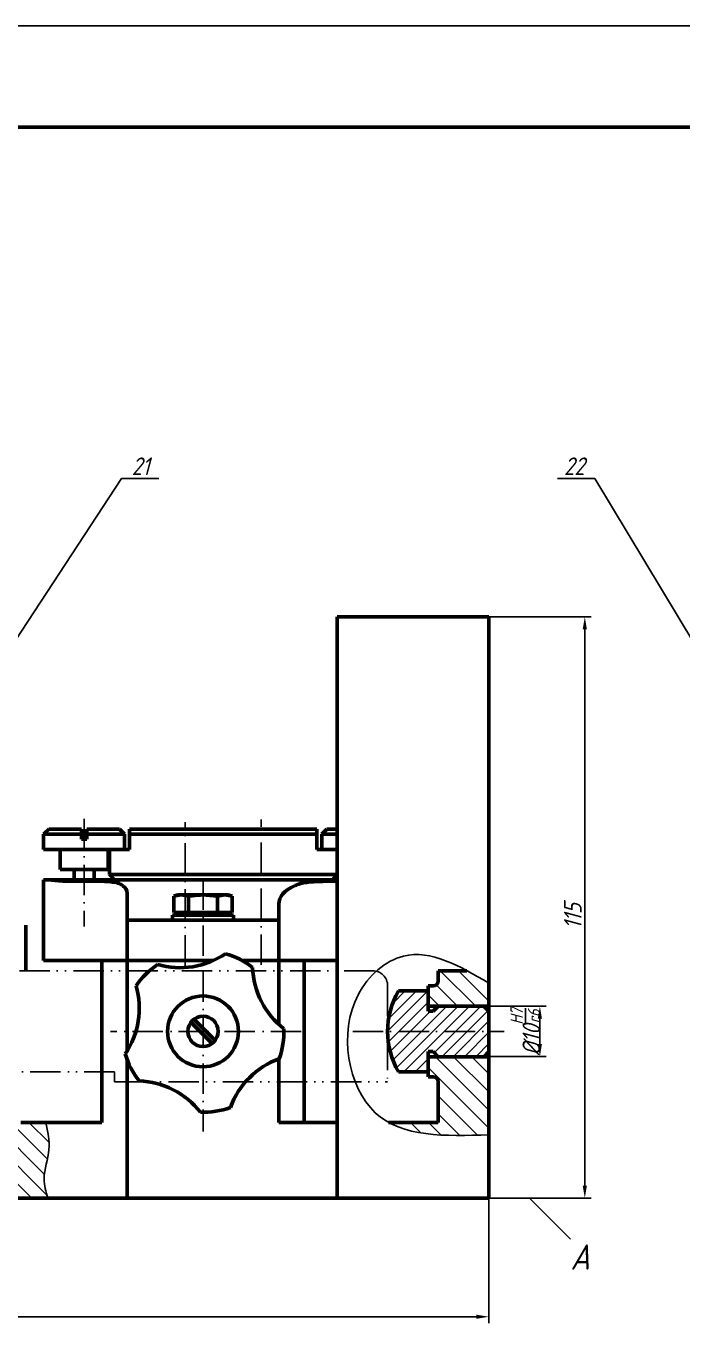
# Model space of a CAD drawing. Header units: millimetres. Extents: x 19 to 860, y 28 to 622.
# Drawn here: x 343.3 to 473, y 365.2 to 621.7 of the extents above; entities that cross this region are included whole.
import ezdxf
from ezdxf import colors
from ezdxf.entities.mleader import LeaderData, LeaderLine
from ezdxf.math import Vec2, Vec3

# ---------------------------------------------------------------- set-up
doc = ezdxf.new("R2010")
doc.units = ezdxf.units.MM
doc.linetypes.add('ACAD_ISO10W100', pattern=[18, 12, -3, 0, -3])
doc.linetypes.add('ACAD_ISO12W100', pattern=[21, 12, -3, 0, -3, 0, -3])
for name, color, linetype, lineweight in [('剖面线', 5, 'Continuous', 25), ('尺寸标注', 7, 'Continuous', 25), ('粗实线', 3, 'Continuous', 50), ('细实线', 7, 'Continuous', 25), ('细点画线', 1, 'ACAD_ISO10W100', 25)]:
    doc.layers.add(name, color=color, linetype=linetype, lineweight=lineweight)
doc.layers.add('双点划线', color=130, linetype='ACAD_ISO12W100')
doc.styles.add('长仿宋', font='gbeitc.shx', dxfattribs={"bigfont": 'gbcbig.shx'})
doc.dimstyles.new('ISO-25', dxfattribs={"dimtxt": 3.5, "dimasz": 2.5, "dimexe": 1.25, "dimexo": 0, "dimtad": 1, "dimdsep": 46, "dimtxsty": '长仿宋', "dimcen": 2.5, "dimadec": 0, "dimazin": 0, "dimtfac": 1, "dimtmove": 0, "dimatfit": 2, "dimfxl": 1, "dimarcsym": 0})
pattern_1 = [(135, (42.287, -37.1553), (-1.796051, -1.796051), [])]

# ---------------------------------------------------------------- blocks, each defined once
blk = doc.blocks.new('*D30')
at = {"layer": 'Defpoints', "color": 0, "transparency": 16777216}
for p in [(147.78, 389.87), (434.78, 389.87), (434.78, 366.43)]:
    blk.add_point(p, dxfattribs=at)
at = {"layer": '尺寸标注', "color": 0, "lineweight": -2, "transparency": 16777216}
for p, q in [((147.78, 389.87), (147.78, 365.18)), ((434.78, 389.87), (434.78, 365.18)), ((150.28, 366.43), (432.28, 366.43))]:
    blk.add_line(p, q, dxfattribs=at)
at = {"layer": '尺寸标注', "color": 0, "transparency": 16777216}
for points in [[(150.28, 366.84), (150.28, 366.01), (147.78, 366.43)], [(432.28, 366.84), (432.28, 366.01), (434.78, 366.43)]]:
    blk.add_solid(points, dxfattribs=at)
at = {"layer": '尺寸标注', "color": 0, "transparency": 16777216, "insert": (290.86, 368.8), "char_height": 3.5, "attachment_point": 5, "style": '长仿宋'}
blk.add_mtext('287', dxfattribs=at)
blk = doc.blocks.new('_DotSmall')
at = {"color": 0, "linetype": 'ByBlock', "const_width": 0.5}
blk.add_lwpolyline([(-0.0625, 0, 1), (0.0625, 0, 1)], format="xyb", close=True, dxfattribs=at)
blk = doc.blocks.new('*D50')
at = {"layer": 'Defpoints', "color": 0, "transparency": 16777216}
for p in [(434.78, 427.87), (434.78, 417.87), (444.87, 417.87)]:
    blk.add_point(p, dxfattribs=at)
at = {"layer": '尺寸标注', "color": 0, "lineweight": -2, "transparency": 16777216}
for p, q in [((434.78, 427.87), (446.12, 427.87)), ((444.87, 425.37), (444.87, 420.37)), ((434.78, 417.87), (446.12, 417.87))]:
    blk.add_line(p, q, dxfattribs=at)
at = {"layer": '尺寸标注', "color": 0, "transparency": 16777216}
for points in [[(444.45, 425.37), (445.28, 425.37), (444.87, 427.87)], [(444.45, 420.37), (445.28, 420.37), (444.87, 417.87)]]:
    blk.add_solid(points, dxfattribs=at)
at = {"layer": '尺寸标注', "color": 0, "transparency": 16777216, "insert": (442, 422.78), "char_height": 3.5, "attachment_point": 5, "rotation": 90, "style": '长仿宋'}
blk.add_mtext('%%C10{\\H0.7x;\\SH7/r6;}', dxfattribs=at)
blk = doc.blocks.new('*D55')
at = {"layer": 'Defpoints', "color": 0, "transparency": 16777216}
for p in [(434.78, 504.87), (453.75, 504.87), (434.78, 389.87)]:
    blk.add_point(p, dxfattribs=at)
at = {"layer": '尺寸标注', "color": 0, "lineweight": -2, "transparency": 16777216}
for p, q in [((434.78, 504.87), (455, 504.87)), ((453.75, 392.37), (453.75, 502.37)), ((434.78, 389.87), (455, 389.87))]:
    blk.add_line(p, q, dxfattribs=at)
at = {"layer": '尺寸标注', "color": 0, "transparency": 16777216}
for points in [[(453.34, 502.37), (454.17, 502.37), (453.75, 504.87)], [(453.34, 392.37), (454.17, 392.37), (453.75, 389.87)]]:
    blk.add_solid(points, dxfattribs=at)
at = {"layer": '尺寸标注', "color": 0, "transparency": 16777216, "insert": (451.38, 445.66), "char_height": 3.5, "attachment_point": 5, "rotation": 90, "style": '长仿宋'}
blk.add_mtext('115', dxfattribs=at)

msp = doc.modelspace()

# ---------------------------------------------------------------- hatches: boundary and pattern name
at = {"layer": '剖面线'}
h = msp.add_hatch(dxfattribs=at)
h.set_pattern_fill('ANSI31', color=256, scale=0.8, angle=90)
h.set_pattern_definition(pattern_1)
edge = h.paths.add_edge_path()
edge.add_line((434.778, 427.869), (434.778, 432.428))
edge.add_spline(control_points=[(434.778, 432.428), (433.338, 433.266), (431.898, 434.105), (430.463, 434.869)], knot_values=[0, 0, 0, 0, 4.4383788, 4.4383788, 4.4383788, 4.4383788], degree=3, periodic=0)
edge.add_line((430.463, 434.869), (424.778, 434.869))
edge.add_line((424.778, 434.869), (424.778, 432.869))
edge.add_arc((423.778, 432.869), 1, -90, 0, ccw=False)
edge.add_line((423.778, 431.869), (422.778, 431.869))
edge.add_line((422.778, 431.869), (422.778, 427.869))
edge.add_line((422.778, 427.869), (434.778, 427.869))
edge = h.paths.add_edge_path()
edge.add_line((422.778, 417.869), (422.778, 413.869))
edge.add_line((422.778, 413.869), (423.778, 413.869))
edge.add_arc((423.778, 412.869), 1, 0, 90, ccw=False)
edge.add_line((424.778, 412.869), (424.778, 404.869))
edge.add_line((424.778, 404.869), (414.973, 404.869))
edge.add_spline(control_points=[(414.973, 404.869), (420.228, 401.927), (427.503, 402.177), (434.778, 402.427)], knot_values=[56.5353855, 56.5353855, 56.5353855, 56.5353855, 75.9019349, 75.9019349, 75.9019349, 75.9019349], degree=3, periodic=0)
edge.add_line((434.778, 402.427), (434.778, 417.869))
edge.add_line((434.778, 417.869), (422.778, 417.869))
h = msp.add_hatch(dxfattribs=at)
h.set_pattern_fill('ANSI31', color=256, scale=0.5)
h.set_pattern_definition([(45, (42.287, -37.1553), (-1.122532, 1.122532), [])])
h.paths.add_polyline_path([(434.778, 426.869), (433.778, 427.869), (424.778, 427.869), (423.778, 426.869), (422.778, 426.869), (422.778, 430.869), (416.921, 430.869, 0.1316526), (414.778, 422.869), (434.778, 422.869)])
h.paths.add_polyline_path([(434.778, 422.869), (414.778, 422.869, 0.1316524), (416.921, 414.869), (422.778, 414.869), (422.778, 418.869), (423.778, 418.869), (424.778, 417.869), (433.778, 417.869), (434.778, 418.869)])
h = msp.add_hatch(dxfattribs=at)
h.set_pattern_fill('ANSI31', color=256, scale=0.8, angle=90)
h.set_pattern_definition(pattern_1)
edge = h.paths.add_edge_path()
edge.add_line((245.278, 406.869), (241.278, 406.869))
edge.add_line((241.278, 406.869), (241.278, 405.869))
edge.add_arc((240.278, 405.869), 1, -90, 0, ccw=False)
edge.add_line((240.278, 404.869), (232.646, 404.869))
edge.add_spline(control_points=[(232.646, 404.869), (232.577, 402.527), (232.428, 397.44), (233.756, 392.522), (234.472, 389.869)], knot_values=[0, 0, 0, 0, 6.992012, 15.1832463, 15.1832463, 15.1832463, 15.1832463], degree=3, periodic=0)
edge.add_line((234.472, 389.869), (245.278, 389.869))
edge.add_line((245.278, 389.869), (245.278, 406.869))
edge = h.paths.add_edge_path()
edge.add_line((255.278, 389.869), (266.274, 389.869))
edge.add_spline(control_points=[(266.274, 389.869), (266.973, 392.325), (268.396, 397.33), (266.919, 402.325), (266.167, 404.869)], knot_values=[0, 0, 0, 0, 7.4958907, 15.278032, 15.278032, 15.278032, 15.278032], degree=3, periodic=0)
edge.add_line((266.167, 404.869), (260.278, 404.869))
edge.add_arc((260.278, 405.869), 1, 180, 270, ccw=False)
edge.add_line((259.278, 405.869), (259.278, 406.869))
edge.add_line((259.278, 406.869), (255.278, 406.869))
edge.add_line((255.278, 406.869), (255.278, 389.869))
edge = h.paths.add_edge_path()
edge.add_line((327.278, 406.869), (323.278, 406.869))
edge.add_line((323.278, 406.869), (323.278, 405.869))
edge.add_arc((322.278, 405.869), 1, -90, 0, ccw=False)
edge.add_line((322.278, 404.869), (316.341, 404.869))
edge.add_spline(control_points=[(316.341, 404.869), (315.399, 402.975), (313.116, 398.384), (316.399, 393.155), (318.206, 390.316), (318.49, 389.869)], knot_values=[0, 0, 0, 0, 6.0217635, 14.5958882, 16.1979834, 16.1979834, 16.1979834, 16.1979834], degree=3, periodic=0)
edge.add_line((318.49, 389.869), (327.278, 389.869))
edge.add_line((327.278, 389.869), (327.278, 406.869))
edge = h.paths.add_edge_path()
edge.add_line((337.278, 389.869), (347.606, 389.869))
edge.add_spline(control_points=[(347.606, 389.869), (347.235, 391.142), (346.302, 394.336), (348.406, 399.329), (347.575, 403.073), (347.177, 404.869)], knot_values=[0, 0, 0, 0, 3.8947765, 9.7727247, 15.1918704, 15.1918704, 15.1918704, 15.1918704], degree=3, periodic=0)
edge.add_line((347.177, 404.869), (342.278, 404.869))
edge.add_arc((342.278, 405.869), 1, 180, 270, ccw=False)
edge.add_line((341.278, 405.869), (341.278, 406.869))
edge.add_line((341.278, 406.869), (337.278, 406.869))
edge.add_line((337.278, 406.869), (337.278, 389.869))

# ---------------------------------------------------------------- linework, layer by layer
at = {"layer": '双点划线', "ltscale": 0.5}
for p, q in [((170.778, 434.869), (411.778, 434.869)), ((414.778, 431.869), (414.778, 412.869)), ((360.778, 414.869), (297.602, 414.869)), ((360.778, 414.869), (360.778, 412.869)), ((360.778, 412.869), (414.778, 412.869))]:
    msp.add_line(p, q, dxfattribs=at)
msp.add_arc((411.778, 431.869), 3, 0, 90, dxfattribs=at)
at = {"layer": '尺寸标注'}
msp.add_line((442.802, 389.869), (450.898, 381.773), dxfattribs=at)
at = {"layer": '粗实线'}
for p, q in [((840.09, 601.744), (39.09, 601.744)), ((424.778, 434.869), (430.463, 434.869)), ((424.778, 432.869), (424.778, 434.869)), ((422.778, 426.869), (422.778, 431.869)), ((422.778, 427.869), (434.778, 427.869)), ((422.778, 426.869), (423.778, 426.869)), ((423.778, 426.869), (424.778, 427.869)), ((434.778, 426.869), (433.778, 427.869)), ((422.778, 413.869), (422.778, 418.869)), ((422.778, 418.869), (423.778, 418.869)), ((423.778, 418.869), (424.778, 417.869)), ((434.778, 418.869), (433.778, 417.869)), ((422.778, 417.869), (434.778, 417.869)), ((422.778, 414.869), (416.921, 414.869)), ((424.778, 412.869), (424.778, 404.869)), ((342.278, 404.869), (358.278, 404.869)), ((414.973, 404.869), (424.778, 404.869))]:
    msp.add_line(p, q, dxfattribs=at)
at = {"layer": '粗实线', "ltscale": 0.8}
for p, q in [((404.778, 504.869), (404.778, 389.869)), ((404.778, 504.869), (434.778, 504.869)), ((434.778, 389.869), (434.778, 504.869)), ((347.778, 462.869), (346.778, 461.869)), ((346.778, 461.869), (346.778, 458.869)), ((354.248, 461.869), (346.778, 461.869)), ((347.778, 462.869), (354.248, 462.869)), ((354.248, 460.869), (354.248, 462.869)), ((355.308, 460.869), (355.308, 462.869)), ((355.308, 462.869), (361.778, 462.869)), ((362.778, 461.869), (355.308, 461.869)), ((362.778, 461.869), (361.778, 462.869)), ((362.778, 458.869), (362.778, 461.869)), ((363.778, 461.869), (363.778, 462.869)), ((363.778, 462.869), (400.778, 462.869)), ((363.778, 458.869), (363.778, 461.869)), ((400.778, 461.869), (363.778, 461.869)), ((400.778, 462.869), (400.778, 461.869)), ((400.778, 458.869), (400.778, 461.869)), ((402.778, 462.869), (401.778, 461.869)), ((401.778, 461.869), (401.778, 458.869)), ((404.778, 461.869), (401.778, 461.869)), ((402.778, 462.869), (404.778, 462.869)), ((354.248, 460.869), (355.308, 460.869)), ((346.778, 458.869), (360.753, 458.869)), ((350.028, 458.869), (350.028, 454.869)), ((359.528, 454.869), (359.528, 458.869)), ((359.778, 458.869), (359.778, 453.869)), ((360.753, 458.869), (363.778, 458.869)), ((400.778, 458.869), (403.803, 458.869)), ((403.803, 458.869), (404.778, 458.869)), ((350.028, 454.869), (359.528, 454.869)), ((352.778, 454.869), (352.778, 452.869)), ((356.778, 452.869), (356.778, 454.869)), ((346.778, 436.869), (346.778, 452.869)), ((346.778, 452.869), (347.448, 452.869)), ((347.448, 452.869), (404.778, 452.869)), ((358.278, 452.552), (351.778, 452.552)), ((359.778, 453.869), (360.778, 452.869)), ((359.778, 453.869), (404.778, 453.869)), ((404.778, 452.552), (402.278, 452.552)), ((403.778, 452.869), (404.778, 453.869)), ((363.278, 450.202), (363.278, 418.97)), ((373.278, 449.869), (372.504, 449.588)), ((372.504, 449.588), (373.948, 449.869)), ((372.504, 446.369), (372.504, 449.588)), ((373.948, 449.869), (373.278, 449.869)), ((373.948, 449.869), (375.391, 449.588)), ((378.278, 449.869), (373.948, 449.869)), ((375.391, 446.369), (375.391, 449.588)), ((378.278, 449.869), (382.608, 449.869)), ((381.165, 449.588), (382.608, 449.869)), ((381.165, 446.369), (381.165, 449.588)), ((382.608, 449.869), (384.051, 449.588)), ((383.278, 449.869), (382.608, 449.869)), ((384.051, 449.588), (383.278, 449.869)), ((384.051, 446.369), (384.051, 449.588)), ((393.278, 448.069), (393.278, 424.21)), ((343.278, 443.869), (343.278, 434.869)), ((393.278, 444.869), (363.278, 444.869)), ((372.278, 445.869), (372.278, 444.869)), ((372.278, 445.869), (384.278, 445.869)), ((375.391, 446.369), (372.504, 446.369)), ((373.408, 446.369), (373.908, 445.869)), ((381.165, 446.369), (375.391, 446.369)), ((384.051, 446.369), (381.165, 446.369)), ((382.648, 445.869), (383.148, 446.369)), ((384.278, 444.869), (384.278, 445.869)), ((380.294, 436.869), (346.778, 436.869)), ((358.278, 404.869), (358.278, 436.869)), ((404.778, 436.869), (386.024, 436.869)), ((398.278, 404.869), (398.278, 436.869)), ((422.778, 431.869), (423.778, 431.869)), ((416.921, 430.869), (422.778, 430.869)), ((375.893, 424.689), (380.097, 420.484)), ((380.663, 421.05), (376.458, 425.254)), ((363.278, 417.301), (363.278, 389.869)), ((393.278, 417.428), (393.278, 404.869)), ((423.778, 413.869), (422.778, 413.869)), ((393.278, 404.869), (404.778, 404.869)), ((147.778, 389.869), (434.778, 389.869))]:
    msp.add_line(p, q, dxfattribs=at)
for radius in [7, 3]:
    msp.add_circle((378.278, 422.869), radius, dxfattribs=at)
for centre, radius, start, end in [((373.748, 451.469), 16, 253.80692, 304.19308), ((378.278, 422.869), 16, 52.19308, 73.80692), ((378.278, 422.869), 16, 124.19308, 145.80692), ((404.078, 436.015), 16, 181.80692, 232.19308), ((349.678, 427.399), 16, 325.80692, 16.19308), ((430.778, 422.869), 16, 150, 210), ((378.278, 422.869), 16, 340.19308, 1.80692), ((378.278, 422.869), 16, 196.19308, 217.80692), ((398.753, 402.394), 16, 109.80692, 160.19308), ((423.778, 412.869), 1, 0, 90), ((365.132, 397.069), 16, 37.80692, 88.19308), ((378.278, 422.869), 16, 268.19308, 289.80692)]:
    msp.add_arc(centre, radius, start, end, dxfattribs=at)
at = {"layer": '粗实线'}
msp.add_arc((423.778, 432.869), 1, 270, 0, dxfattribs=at)
at = {"layer": '粗实线', "ltscale": 0.8}
for centre, major_axis, start_param, end_param in [((358.278, 450.202), (5, 0), 0, 0.5929665), ((402.278, 448.069), (9, 0), 2.286088, 3.1415927)]:
    msp.add_ellipse(centre, major_axis=major_axis, ratio=0.5333333, start_param=start_param, end_param=end_param, dxfattribs=at)
for points, knots in [([(351.778, 452.552), (351.223, 452.566), (350.113, 452.596), (348.632, 452.775), (347.812, 452.865), (347.485, 452.869), (347.448, 452.869)], [0, 0, 0, 0, 0.317306, 0.6343209, 0.9576839, 1, 1, 1, 1]), ([(362.424, 451.693), (362.11, 451.88), (361.482, 452.254), (360.071, 452.487), (358.948, 452.549), (358.348, 452.551), (358.278, 452.552)], [0, 0, 0, 0, 0.3192806, 0.6386312, 0.9575814, 1, 1, 1, 1]), ([(402.278, 452.552), (401.32, 452.532), (399.888, 452.503), (398.137, 452.255), (397.113, 452.005), (396.566, 451.773), (396.375, 451.693)], [0, 0, 0, 0, 0.4388634, 0.6560818, 0.8801407, 1, 1, 1, 1]), ([(375.391, 449.588), (375.632, 449.63), (376.586, 449.797), (377.554, 449.838), (378.278, 449.869)], [0, 0, 0, 0, 0.2530654, 1, 1, 1, 1]), ([(378.278, 449.869), (379.22, 449.818), (380.187, 449.765), (381.139, 449.592), (381.165, 449.588)], [0, 0, 0, 0, 0.9730065, 1, 1, 1, 1])]:
    msp.add_open_spline(points, degree=3, knots=knots, dxfattribs=at)
at = {"layer": '细实线'}
msp.add_line((860.09, 621.744), (19.09, 621.744), dxfattribs=at)
for points in [[(434.778, 432.428), (417.942, 437.766), (408.949, 430.127), (412.34, 406.79), (434.778, 402.427)], [(347.177, 404.869), (347.821, 399.488), (346.854, 393.691), (347.606, 389.869)]]:
    msp.add_spline(points, degree=3, dxfattribs=at)
at = {"layer": '细点画线', "ltscale": 0.5}
for p, q in [((354.778, 464.897), (354.778, 443.585)), ((389.778, 436.058), (389.778, 464.795)), ((374.778, 435.919), (374.778, 464.25)), ((378.278, 452.89), (378.278, 403.092)), ((397.655, 422.869), (359.969, 422.869)), ((407.867, 422.869), (437.837, 422.869))]:
    msp.add_line(p, q, dxfattribs=at)

# ---------------------------------------------------------------- texts
at = {"layer": '尺寸标注', "style": '长仿宋'}
msp.add_text('A', height=5, dxfattribs=at).set_placement((450.918, 375.748))

# ---------------------------------------------------------------- dimensions: what is measured, and where the dimension line sits
at = {"layer": '尺寸标注'}
dim = msp.add_linear_dim(base=(453.752, 504.869), p1=(434.778, 389.869), p2=(434.778, 504.869), angle=90, dimstyle='ISO-25', dxfattribs=at)
dim.commit()
dim.dimension.update_dxf_attribs({"geometry": '*D55', "text_midpoint": (453.752, 445.658), "dimtype": 160})
dim = msp.add_linear_dim(base=(444.867, 417.869), p1=(434.778, 427.869), p2=(434.778, 417.869), angle=90, text='%%C<>{\\H0.7x;\\SH7/r6;}', dimstyle='ISO-25', dxfattribs=at)
dim.commit()
dim.dimension.update_dxf_attribs({"geometry": '*D50', "text_midpoint": (444.867, 422.777), "dimtype": 160})
dim = msp.add_linear_dim(base=(434.778, 366.427), p1=(147.778, 389.869), p2=(434.778, 389.869), dimstyle='ISO-25', dxfattribs=at)
dim.commit()
dim.dimension.update_dxf_attribs({"geometry": '*D30', "text_midpoint": (290.858, 366.427), "dimtype": 160})

# ---------------------------------------------------------------- leaders
ml = msp.add_multileader_mtext('Standard', dxfattribs=at)
ml.set_content('21', color=256, style='长仿宋')
ml.set_leader_properties()
ml.set_arrow_properties(name='DOTSMALL')
ml.build(insert=Vec2(0, 0))
ml.multileader.update_dxf_attribs({"text_left_attachment_type": 6, "text_right_attachment_type": 6, "dogleg_length": 0})
ctx = ml.context
ctx.base_point, ctx.char_height, ctx.plane_origin = Vec3(362.183, 532.199), 3.5, Vec3(297.605, 433.907)
ctx.left_attachment, ctx.right_attachment = 6, 6
notes = []
notes.append((ctx, [(0, (1, 1, 0), (362.183, 532.199), (1, 0), 0, [(0, [(297.605, 433.907)], 0, [])])]))
ctx.mtext.insert, ctx.mtext.flow_direction = Vec3(364.183, 536.399), 5
ml = msp.add_multileader_mtext('Standard', dxfattribs=at)
ml.set_content('22', color=256, style='长仿宋')
ml.set_leader_properties()
ml.set_arrow_properties(name='DOTSMALL')
ml.build(insert=Vec2(0, 0))
ml.multileader.update_dxf_attribs({"text_left_attachment_type": 6, "text_right_attachment_type": 6, "dogleg_length": 0})
ctx = ml.context
ctx.base_point, ctx.char_height, ctx.plane_origin = Vec3(447.913, 532.199), 3.5, Vec3(525.967, 415.593)
ctx.left_attachment, ctx.right_attachment, ctx.text_align_type = 6, 6, 2
notes.append((ctx, [(0, (1, 1, 0), (455.704, 532.199), (-1, 0), 0, [(0, [(525.967, 415.593)], 0, [])])]))
ctx.mtext.insert, ctx.mtext.alignment, ctx.mtext.flow_direction = Vec3(453.704, 536.399), 3, 5
for ctx, leaders in notes:
    for number, flags, end, landing, length, lines in leaders:
        leader = LeaderData()
        leader.index, (leader.has_last_leader_line, leader.has_dogleg_vector, leader.attachment_direction) = number, flags
        leader.last_leader_point, leader.dogleg_vector, leader.dogleg_length = Vec3(end), Vec3(landing), length
        for number, points, colour, breaks in lines:
            line = LeaderLine()
            line.index, line.vertices, line.color, line.breaks = number, Vec3.list(points), colors.encode_raw_color(colour), breaks
            leader.lines.append(line)
        ctx.leaders.append(leader)

doc.saveas('drawing.dxf')
